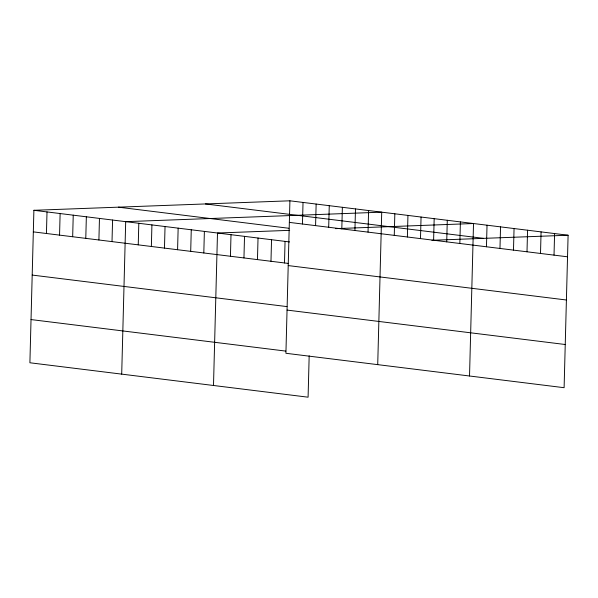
<?xml version="1.0" encoding="UTF-8"?>
<svg xmlns="http://www.w3.org/2000/svg" width="598" height="598" viewBox="0 0 598 598"><rect width="100%" height="100%" fill="white"/><g stroke="black" fill="none" stroke-linecap="round" stroke-linejoin="round"><path stroke-width="0.9" d="M289.91 200.808L285.919 353.283L564.108 387.698L568.1 235.231L289.91 200.808L33.892 210.302L29.9 362.769L308.09 397.192L309.173 355.795M46.442 233.497L47.01 211.924M59.553 235.119L60.121 213.546M72.672 236.741L73.233 215.168M85.783 238.363L86.351 216.79M98.902 239.985L99.462 218.412M112.013 241.607L112.581 220.034M121.7 374.131L125.692 221.656L381.718 212.17L377.719 364.638M138.243 244.859L138.811 223.278M151.361 246.481L151.922 224.9M164.472 248.103L165.041 226.522M177.584 249.725L178.152 228.144M190.702 251.347L191.263 229.774M203.813 252.969L204.381 231.396M213.501 385.486L217.493 233.018L289.664 230.342M230.439 256.265L231.007 234.685M243.954 257.94L244.522 236.359M257.469 259.607L258.03 238.034M270.976 261.281L271.544 239.701M284.491 262.956L285.052 241.375M302.461 224.011L303.029 202.43M315.58 225.633L316.14 204.053M328.691 227.255L329.259 205.675M341.809 228.877L342.37 207.304M354.92 230.499L355.489 208.926M368.039 232.121L368.6 210.548M394.261 235.365L394.83 213.792M407.38 236.987L407.948 215.415M420.491 238.609L421.059 217.037M433.61 240.239L434.17 218.659M446.721 241.861L447.289 220.281M459.84 243.483L460.4 221.903M469.527 376L473.519 223.525L335.53 228.645M486.466 246.772L487.026 225.199M499.973 248.447L500.541 226.874M513.488 250.121L514.056 228.541M527.002 251.788L527.563 230.215M540.51 253.462L541.078 231.889M554.025 255.137L554.585 233.556M431.928 240.276L568.1 235.231M205.428 203.94L483.61 238.363M289.35 222.389L567.532 256.804M118.382 207.17L288.871 228.264M33.892 210.302L289.559 241.936M33.331 231.875L288.094 263.397M288.221 265.579L566.403 300.002M32.195 275.073L286.965 306.595M287.055 310.085L565.237 344.508M31.029 319.571L285.799 351.101"/></g></svg>
